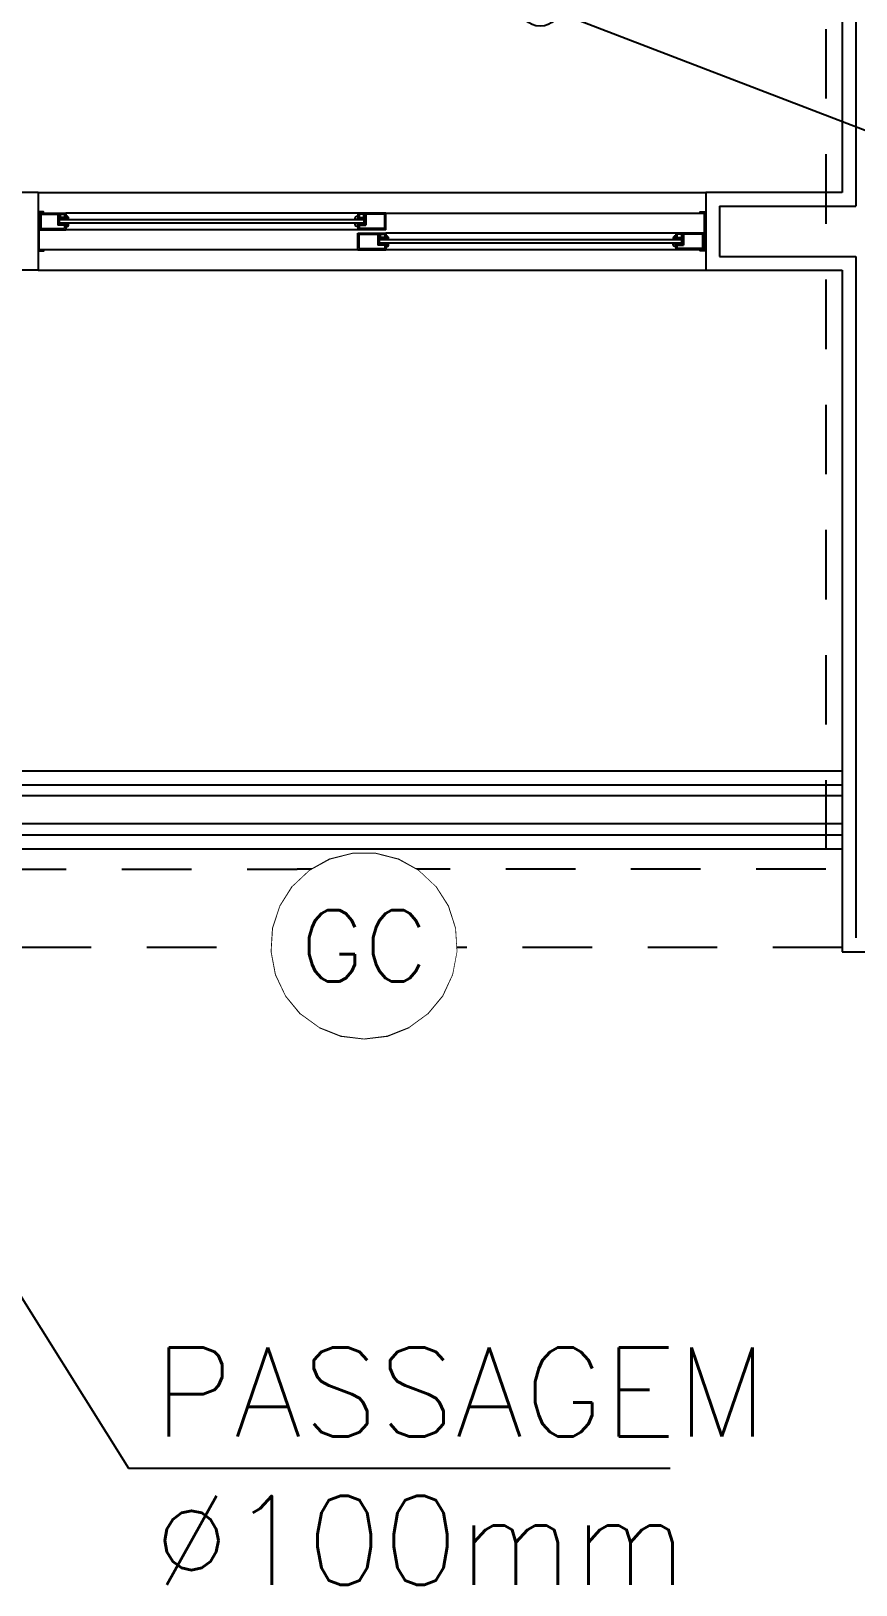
# Model space of a CAD drawing. Header units: millimetres. Extents: x 188.6 to 263.2, y 40.1 to 120.1.
# Drawn here: x 199.499 to 200.981, y 81.642 to 84.435 of the extents above; entities that cross this region are included whole.
import ezdxf
from ezdxf.enums import TextEntityAlignment as Align

# ---------------------------------------------------------------- set-up
doc = ezdxf.new("R2010")
doc.units = ezdxf.units.MM
doc.set_wipeout_variables(frame=1)
doc.linetypes.add('HIDDEN2', pattern=[0.1875, 0.125, -0.0625])
for name, color, linetype in [('ARQ', 8, 'Continuous'), ('ESTR-VIGAS', 11, 'HIDDEN2'), ('ESTRUTURA', 7, 'Continuous'), ('EX-AQ', 160, 'Continuous'), ('GAS-TEXTO', 7, 'Continuous'), ('INC-TEXTO', 7, 'Continuous'), ('NORMO-AF', 2, 'Continuous')]:
    doc.layers.add(name, color=color, linetype=linetype)
doc.styles.add('60-50', font='romans.shx', dxfattribs={"height": 0.08})
doc.styles.add('60-75', font='romans.shx', dxfattribs={"height": 0.12})
doc.styles.add('ROMANS', font='ROMANS.SHX', dxfattribs={"height": 0.15})
doc.dimstyles.new('BOLAS75', dxfattribs={"dimtxt": 0.12, "dimasz": 0.075, "dimexe": 0.18, "dimexo": 0.06, "dimgap": 0.08, "dimtad": 0, "dimzin": 4, "dimdsep": 46, "dimtxsty": '60-75', "dimblk": 'ORIGIN', "dimcen": 0.09, "dimse1": 1, "dimse2": 1, "dimclrd": 244, "dimclrt": 7, "dimadec": 0, "dimazin": 0, "dimtfac": 1.8, "dimtix": 1, "dimtmove": 2, "dimatfit": 3, "dimldrblk": 'ORIGIN', "dimfxl": 0.18, "dimtvp": 2, "dimtolj": 1, "dimtzin": 4, "dimarcsym": 0})
doc.dimstyles.new('SETAS50', dxfattribs={"dimtxt": 0.08, "dimasz": 0.1, "dimexe": 0.15, "dimexo": 0, "dimgap": 0.1, "dimtad": 1, "dimzin": 10, "dimdsep": 46, "dimtxsty": '60-50', "dimblk1": 'OPEN', "dimblk2": 'OPEN', "dimsah": 1, "dimcen": 0, "dimclrd": 244, "dimclre": 8, "dimclrt": 2, "dimadec": 0, "dimazin": 0, "dimtfac": 1, "dimtix": 1, "dimtmove": 2, "dimatfit": 3, "dimldrblk": 'OPEN', "dimfxl": 0.15, "dimtolj": 1, "dimtzin": 6, "dimarcsym": 0})

# ---------------------------------------------------------------- blocks, each defined once
blk = doc.blocks.new('COBERTURA_29-09-2016')
at = {"layer": 'ESTR-VIGAS'}
for points in [[(-5.75, -0.14), (-5.75, -3.45)], [(-8.14, -3.45), (-6.7, -3.45)], [(-5.75, -3.45), (-6.7, -3.45)], [(-7.42, -3.59), (-5.61, -3.59)]]:
    blk.add_lwpolyline(points, dxfattribs=at)
blk = doc.blocks.new('XREF-TIPO$0$A$C35F81CAF')
at = {"color": 0}
for p, q in [((0.0028, 0.068), (0.0498, 0.068)), ((0.0028, 0.068), (0.0028, 0.038)), ((0.0048, 0.066), (0.0358, 0.066)), ((0.0048, 0.066), (0.0048, 0.04)), ((0.0358, 0.066), (0.0358, 0.046)), ((0.0378, 0.068), (0.0378, 0.048)), ((0.0498, 0.058), (0.0378, 0.058)), ((0.586, 0.056), (0.0388, 0.056)), ((0.0388, 0.05), (0.0388, 0.056)), ((0.0398, 0.066), (0.0398, 0.06)), ((0.0398, 0.066), (0.0478, 0.066)), ((0.0478, 0.06), (0.0398, 0.06)), ((0.0478, 0.066), (0.0478, 0.06)), ((0.575, 0.068), (0.0498, 0.068)), ((0.0498, 0.068), (0.0498, 0.058)), ((0.625, 0.068), (0.575, 0.068)), ((0.575, 0.068), (0.575, 0.058)), ((0.575, 0.058), (0.587, 0.058)), ((0.585, 0.066), (0.577, 0.066)), ((0.577, 0.066), (0.577, 0.06)), ((0.577, 0.06), (0.585, 0.06)), ((0.585, 0.066), (0.585, 0.06)), ((0.586, 0.05), (0.586, 0.056)), ((0.587, 0.068), (0.587, 0.048)), ((0.623, 0.066), (0.589, 0.066)), ((0.589, 0.066), (0.589, 0.046)), ((0.623, 0.04), (0.623, 0.066)), ((0.625, 0.068), (1.198, 0.068)), ((0.625, 0.038), (0.625, 0.068)), ((0.0028, 0.038), (0.0498, 0.038)), ((0.0048, 0.04), (0.0478, 0.04)), ((0.0478, 0.046), (0.0358, 0.046)), ((0.0498, 0.048), (0.0378, 0.048)), ((0.586, 0.05), (0.0388, 0.05)), ((0.0478, 0.046), (0.0478, 0.04)), ((0.0498, 0.048), (0.0498, 0.038)), ((0.575, 0.038), (0.0498, 0.038)), ((0.575, 0.048), (0.575, 0.038)), ((0.575, 0.048), (0.587, 0.048)), ((0.625, 0.038), (0.575, 0.038)), ((0.575, 0.032), (0.625, 0.032)), ((0.575, 0.002), (0.575, 0.032)), ((0.577, 0.046), (0.589, 0.046)), ((0.577, 0.046), (0.577, 0.04)), ((0.623, 0.04), (0.577, 0.04)), ((0.577, 0.03), (0.611, 0.03)), ((0.577, 0.004), (0.577, 0.03)), ((0.611, 0.03), (0.611, 0.01)), ((0.613, 0.032), (0.613, 0.012)), ((0.615, 0.03), (0.623, 0.03)), ((0.615, 0.03), (0.615, 0.024)), ((0.623, 0.03), (0.623, 0.024)), ((1.1968, 0.032), (0.625, 0.032)), ((0.625, 0.032), (0.625, 0.022)), ((1.1463, 0.032), (1.1463, 0.022)), ((1.1563, 0.03), (1.1483, 0.03)), ((1.1483, 0.03), (1.1483, 0.024)), ((1.1563, 0.03), (1.1563, 0.024)), ((1.1968, 0.032), (1.1583, 0.032)), ((1.1583, 0.032), (1.1583, 0.012)), ((1.1948, 0.03), (1.1603, 0.03)), ((1.1603, 0.03), (1.1603, 0.01)), ((1.1948, 0.004), (1.1948, 0.03)), ((1.1968, 0.002), (1.1968, 0.032)), ((0.575, 0.002), (0.002, 0.002)), ((0.575, 0.002), (0.625, 0.002)), ((0.577, 0.004), (0.623, 0.004)), ((0.623, 0.01), (0.611, 0.01)), ((0.625, 0.022), (0.613, 0.022)), ((0.625, 0.012), (0.613, 0.012)), ((1.1573, 0.02), (0.614, 0.02)), ((0.614, 0.014), (0.614, 0.02)), ((1.1573, 0.014), (0.614, 0.014)), ((0.623, 0.024), (0.615, 0.024)), ((0.623, 0.01), (0.623, 0.004)), ((0.625, 0.012), (0.625, 0.002)), ((1.1463, 0.002), (0.625, 0.002)), ((1.1463, 0.022), (1.1583, 0.022)), ((1.1463, 0.012), (1.1463, 0.002)), ((1.1463, 0.012), (1.1583, 0.012)), ((1.1968, 0.002), (1.1463, 0.002)), ((1.1483, 0.024), (1.1563, 0.024)), ((1.1483, 0.01), (1.1603, 0.01)), ((1.1483, 0.01), (1.1483, 0.004)), ((1.1948, 0.004), (1.1483, 0.004)), ((1.1573, 0.014), (1.1573, 0.02))]:
    blk.add_line(p, q, dxfattribs=at)
for points in [[(0, 0), (0.0102, 0), (0.0102, 0.002), (0.002, 0.002), (0.002, 0.068), (0.01, 0.068), (0.01, 0.07), (0, 0.07), (0, 0)], [(1.2, 0), (1.1898, 0), (1.1898, 0.002), (1.198, 0.002), (1.198, 0.068), (1.19, 0.068), (1.19, 0.07), (1.2, 0.07), (1.2, 0)]]:
    blk.add_lwpolyline(points, dxfattribs=at)
for points in [[(0.0503, 0.063), (0.0503, 0.058, -0.414214), (0.0498, 0.0575), (0.0383, 0.0575, 1), (0.0383, 0.0565), (0.0548, 0.0565), (0.0548, 0.058, 0.38517)], [(0.5745, 0.063), (0.5745, 0.058, 0.414214), (0.575, 0.0575), (0.5865, 0.0575, -1), (0.5865, 0.0565), (0.57, 0.0565), (0.57, 0.058, -0.38517)], [(0.0383, 0.0495, 1), (0.0383, 0.0485), (0.0498, 0.0485, -0.414214), (0.0503, 0.048), (0.0503, 0.043, 0.38517), (0.0548, 0.048), (0.0548, 0.0495)], [(0.5865, 0.0495, -1), (0.5865, 0.0485), (0.575, 0.0485, 0.414214), (0.5745, 0.048), (0.5745, 0.043, -0.38517), (0.57, 0.048), (0.57, 0.0495)], [(0.6255, 0.027), (0.6255, 0.022, -0.414214), (0.625, 0.0215), (0.6135, 0.0215, 1), (0.6135, 0.0205), (0.63, 0.0205), (0.63, 0.022, 0.38517)], [(0.6135, 0.0135, 1), (0.6135, 0.0125), (0.625, 0.0125, -0.414214), (0.6255, 0.012), (0.6255, 0.007, 0.38517), (0.63, 0.012), (0.63, 0.0135)], [(1.1463, 0.0215, -0.414214), (1.1458, 0.022), (1.1458, 0.027, 0.38517), (1.1413, 0.022), (1.1413, 0.0205), (1.1578, 0.0205, 1), (1.1578, 0.0215)], [(1.1463, 0.0125, 0.414214), (1.1458, 0.012), (1.1458, 0.007, -0.38517), (1.1413, 0.012), (1.1413, 0.0135), (1.1578, 0.0135, -1), (1.1578, 0.0125)]]:
    blk.add_lwpolyline(points, format="xyb", close=True, dxfattribs=at)
blk = doc.blocks.new('A$C0BE265FA')
at = {"layer": 'ARQ'}
for p, q in [((-10.34, -1.645), (-10.34, -3.7748)), ((-10.365, -1.67), (-10.365, -3.7499)), ((-11.81, -3.7498), (-12.035, -3.7498)), ((-11.81, -3.7498), (-11.81, -3.8898)), ((-11.81, -3.7498), (-10.61, -3.7498)), ((-10.365, -3.7499), (-10.61, -3.7498)), ((-10.61, -3.7498), (-10.61, -3.8898)), ((-10.585, -3.7748), (-10.34, -3.7748)), ((-10.585, -3.7748), (-10.585, -3.8648)), ((-10.585, -3.8648), (-10.34, -3.8648)), ((-10.34, -3.8648), (-10.34, -5.0897)), ((-11.81, -3.8898), (-12.175, -3.8898)), ((-11.81, -3.8898), (-10.61, -3.8898)), ((-10.61, -3.8898), (-10.365, -3.8898)), ((-10.365, -3.8898), (-10.365, -5.1147)), ((-10.365, -4.7899), (-12.035, -4.7899)), ((-10.365, -4.8149), (-12.0356, -4.8149)), ((-10.365, -4.8343), (-12.0356, -4.8343)), ((-10.365, -4.8843), (-12.0356, -4.8843)), ((-10.365, -4.9049), (-12.0356, -4.9049)), ((-10.365, -4.9299), (-12.0356, -4.9299)), ((-10.365, -5.1147), (-10.225, -5.1147))]:
    blk.add_line(p, q, dxfattribs=at)
blk.add_blockref('XREF-TIPO$0$A$C35F81CAF', (-11.81, -3.8548), dxfattribs=at)
blk = doc.blocks.new('_OPEN')
at = {"color": 0, "linetype": 'ByBlock'}
for p, q in [((-1, 0.167), (0, 0)), ((0, 0), (-1, -0.167)), ((0, 0), (-1, 0))]:
    blk.add_line(p, q, dxfattribs=at)
blk = doc.blocks.new('_Origin')
at = {"layer": 'NORMO-AF', "color": 0, "lineweight": -2}
blk.add_line((0, 0), (-1, 0), dxfattribs=at)
blk.add_circle((0, 0), 0.5, dxfattribs=at)
blk = doc.blocks.new('INC-OBJETO')
at = {"color": 0}
blk.add_lwpolyline([(0, 0.002084), (-0.000518, 0.002019), (-0.001004, 0.001827), (-0.001427, 0.001519), (-0.00176, 0.001117), (-0.001982, 0.000644), (-0.00208, 0.000131), (-0.002047, -0.000391), (-0.001886, -0.000887), (-0.001606, -0.001329), (-0.001225, -0.001686), (-0.000767, -0.001938), (-0.000261, -0.002068), (0.000261, -0.002068), (0.000767, -0.001938), (0.001225, -0.001686), (0.001606, -0.001329), (0.001886, -0.000887), (0.002047, -0.000391), (0.00208, 0.000131), (0.001982, 0.000644), (0.00176, 0.001117), (0.001427, 0.001519), (0.001004, 0.001827), (0.000518, 0.002019)], close=True, dxfattribs=at)
blk.add_wipeout([(0, 0.002084), (-0.000518, 0.002019), (-0.001004, 0.001827), (-0.001427, 0.001519), (-0.00176, 0.001117), (-0.001982, 0.000644), (-0.00208, 0.000131), (-0.002047, -0.000391), (-0.001886, -0.000887), (-0.001606, -0.001329), (-0.001225, -0.001686), (-0.000767, -0.001938), (-0.000261, -0.002068), (0.000261, -0.002068), (0.000767, -0.001938), (0.001225, -0.001686), (0.001606, -0.001329), (0.001886, -0.000887), (0.002047, -0.000391), (0.00208, 0.000131), (0.001982, 0.000644), (0.00176, 0.001117), (0.001427, 0.001519), (0.001004, 0.001827), (0.000518, 0.002019)], dxfattribs=at)
at = {"color": 0, "style": 'ROMANS', "width": 1.285725}
blk.add_attdef('OBJETO', text='', height=0.0016, dxfattribs=at).set_placement((-0.001786, -0.00083), (0.001643, -0.00083), align=Align.FIT)

msp = doc.modelspace()

# ---------------------------------------------------------------- block references
at = {"layer": 'ESTRUTURA'}
msp.add_blockref('COBERTURA_29-09-2016', (206.677, 86.3784), dxfattribs=at)

# ---------------------------------------------------------------- next in the draw order: block references
at = {"layer": 'ARQ'}
msp.add_blockref('A$C0BE265FA', (211.3213, 87.8947), dxfattribs=at)

# ---------------------------------------------------------------- next in the draw order: texts
at = {"layer": 'EX-AQ', "color": 7, "insert": (199.7188, 82.0691), "char_height": 0.16, "width": 1.251105, "attachment_point": 1, "style": '60-50'}
msp.add_mtext('PASSAGEM %%C100mm', dxfattribs=at)

# ---------------------------------------------------------------- next in the draw order: leaders
at = {"layer": 'EX-AQ'}
msp.add_leader([(199.1641, 82.6665), (199.6736, 81.8519), (200.6476, 81.8519)], dimstyle='SETAS50', dxfattribs=at)
at = {"layer": 'GAS-TEXTO'}
for points in [[(200.8302, 84.9077), (201.3684, 84.1144), (204.1995, 84.1144)], [(200.4138, 84.4811), (201.3684, 84.1144)]]:
    msp.add_leader(points, dimstyle='BOLAS75', dxfattribs=at)

# ---------------------------------------------------------------- next in the draw order: block references
at = {"layer": 'INC-TEXTO'}
ref = msp.add_blockref('INC-OBJETO', (200.0973, 82.7909), dxfattribs=dict(at, xscale=80, yscale=80, zscale=80, rotation=180))
ref.add_attrib('OBJETO', 'GC', dxfattribs={"layer": '0', "height": 0.128, "style": 'ROMANS'}).set_placement((200.0973, 82.7909), align=Align.MIDDLE_CENTER)

doc.saveas('drawing.dxf')
